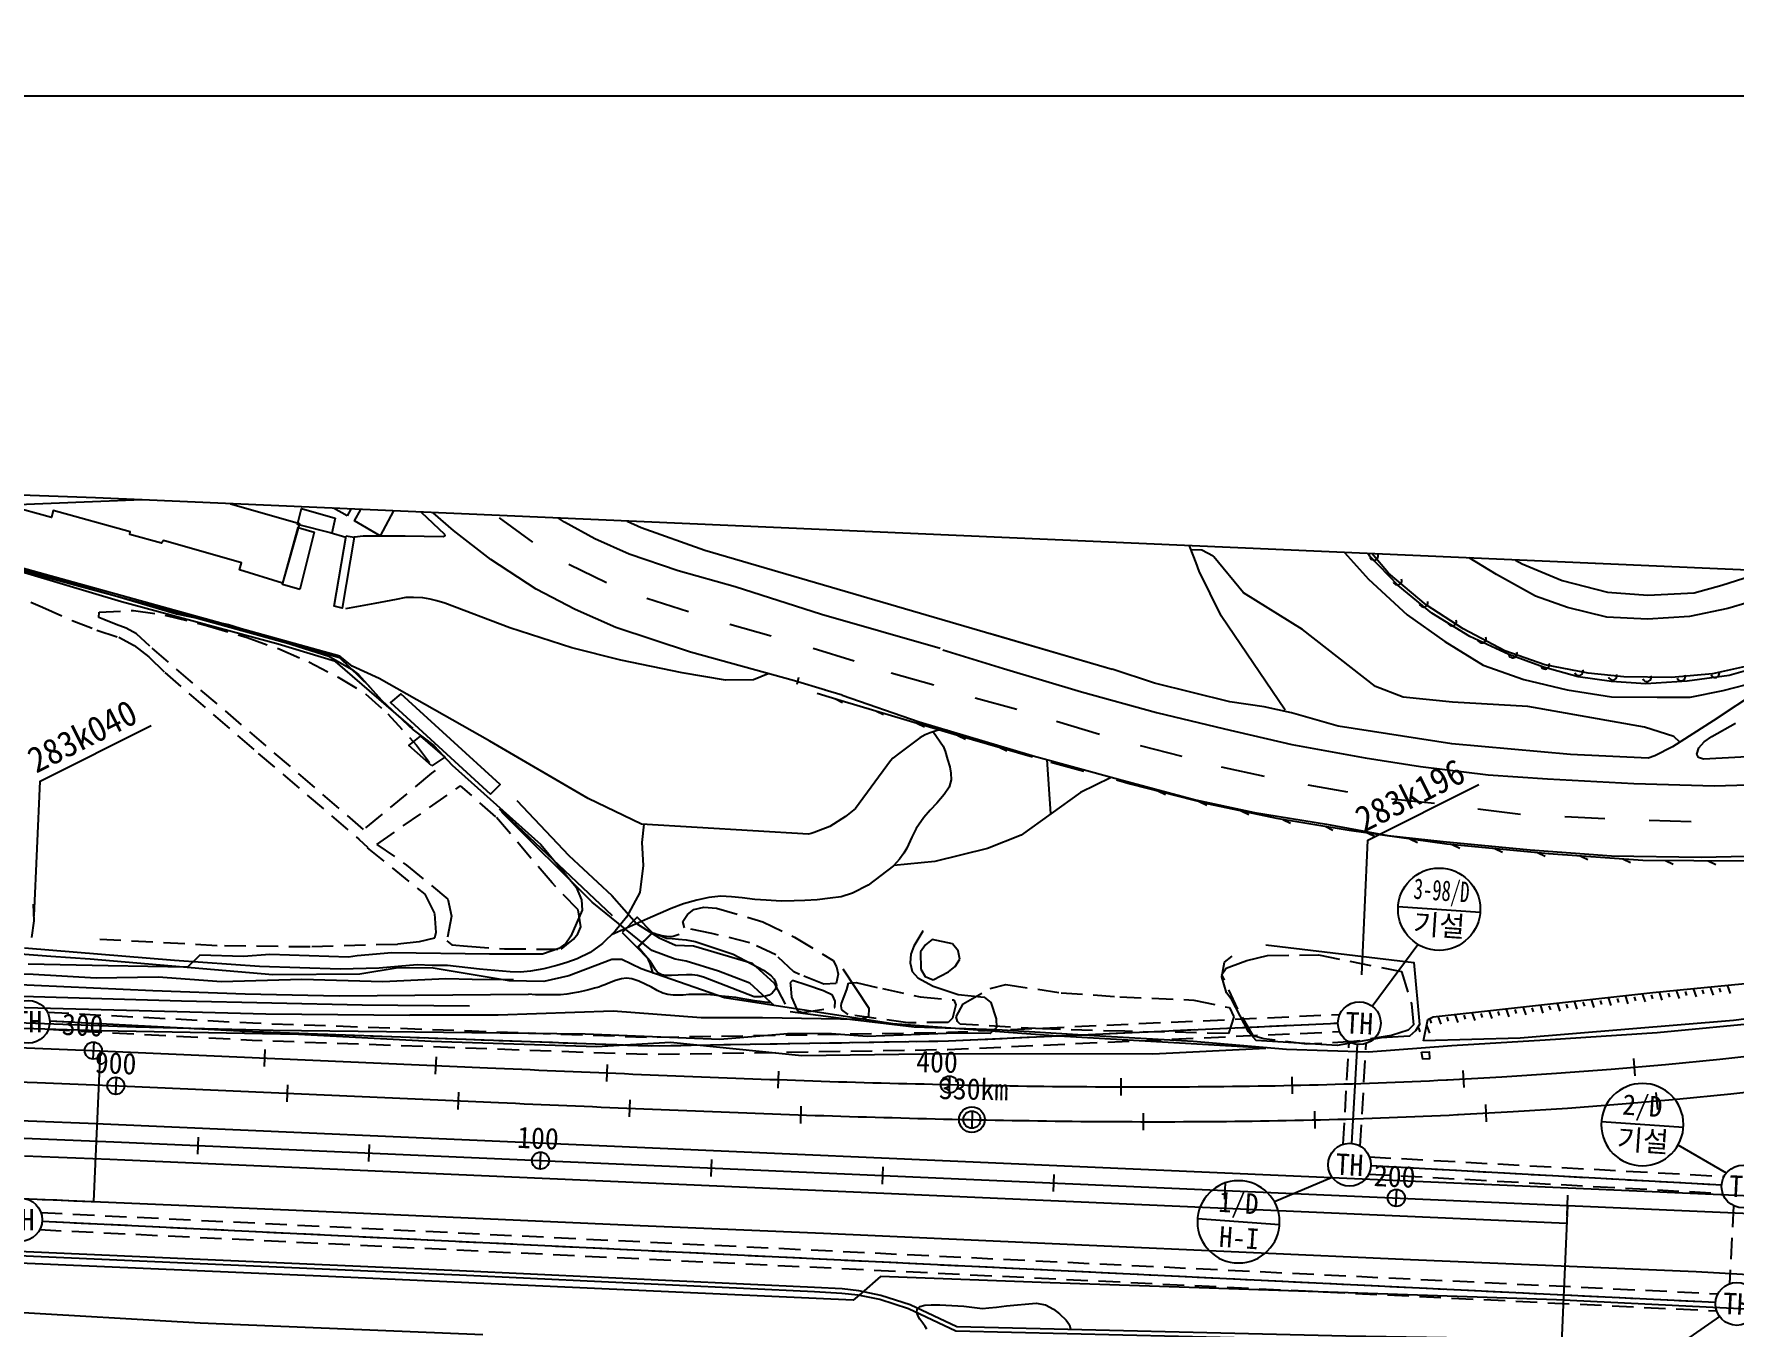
# Model space of a CAD drawing. Header units: millimetres. Extents: x 5094 to 5890, y 1103 to 1809.
# Drawn here: x 5518.1 to 5716.6, y 1475.3 to 1626.3 of the extents above; entities that cross this region are included whole.
import ezdxf
from ezdxf.enums import TextEntityAlignment as Align
from ezdxf.xclip import XClip

# ---------------------------------------------------------------- set-up
doc = ezdxf.new("R2010")
doc.units = ezdxf.units.MM
doc.header["$LTSCALE"] = 10
doc.header["$MEASUREMENT"] = 0
doc.header["$XCLIPFRAME"] = 2
doc.linetypes.add('HIDDEN', pattern=[0.375, 0.25, -0.125])
for name, color, linetype in [('TN-CABL', 4, 'Continuous'), ('TN-MANH', 4, 'Continuous'), ('TZ-BASE', 253, 'Continuous'), ('TZ-CABL', 4, 'Continuous')]:
    doc.layers.add(name, color=color, linetype=linetype)
doc.layers.add('TX-PAPR', color=2, linetype='Continuous', plot=False)
doc.styles.get("Standard").update_dxf_attribs({"font": 'GulimChe.ttf'})
doc.styles.add('SYMBTEXT', font='GulimChe.ttf')
doc.linetypes.add('ZIGZAG', pattern='A,0.0001,-0.2,[131,ltypeshp.shx,S=0.2,R=0,X=-0.2,Y=0],-0.4,[131,ltypeshp.shx,S=0.2,R=180,X=0.2,Y=0],-0.2', length=0.8001)

# ---------------------------------------------------------------- blocks, each defined once
blk = doc.blocks.new('AE221')
at = {"color": 0}
blk.add_lwpolyline([(0, 0), (0.71, -0.71)], dxfattribs=at)
blk = doc.blocks.new('AZ070')
at = {"color": 0}
for points in [[(-1, 0), (-1, -0.5)], [(0, 0), (0, -1)]]:
    blk.add_lwpolyline(points, dxfattribs=at)
blk = doc.blocks.new('AZ0801')
at = {"color": 0}
blk.add_arc((0, 0), 0.5, 180, 0, dxfattribs=at)
blk = doc.blocks.new('JD-FJFJFS')
at = {"layer": 'TZ-BASE'}
for p, q in [((347.04, 26.94), (346.95, 24.95)), ((347.04, 26.94), (346.95, 24.95)), ((367.02, 26.07), (366.93, 24.07)), ((367.02, 26.07), (366.93, 24.07)), ((387, 25.2), (386.91, 23.2)), ((387, 25.2), (386.91, 23.2)), ((406.98, 24.33), (406.9, 22.33)), ((406.98, 24.33), (406.9, 22.33)), ((526.76, 25), (526.93, 23)), ((526.76, 25), (526.93, 23)), ((349.67, 22.82), (349.58, 20.83)), ((369.65, 21.95), (369.56, 19.95)), ((426.96, 23.55), (426.89, 21.55)), ((426.96, 23.55), (426.89, 21.55)), ((446.94, 22.97), (446.89, 20.97)), ((446.94, 22.97), (446.89, 20.97)), ((466.91, 22.71), (466.91, 20.71)), ((466.91, 22.71), (466.91, 20.71)), ((486.89, 22.88), (486.93, 20.88)), ((486.89, 22.88), (486.93, 20.88)), ((506.84, 23.62), (506.95, 21.62)), ((506.84, 23.62), (506.95, 21.62)), ((389.63, 21.08), (389.54, 19.08)), ((409.61, 20.21), (409.52, 18.22)), ((529.38, 21.05), (529.56, 19.06)), ((429.58, 19.44), (429.52, 17.44)), ((449.56, 18.88), (449.52, 16.88)), ((469.54, 18.64), (469.54, 16.64)), ((489.52, 18.85), (489.56, 16.86)), ((509.47, 19.63), (509.58, 17.63)), ((359.17, 13.85), (359.26, 15.85)), ((379.15, 12.98), (379.24, 14.98)), ((399.13, 12.1), (399.22, 14.1)), ((419.11, 11.23), (419.2, 13.23)), ((439.09, 10.36), (439.18, 12.36)), ((459.07, 9.48), (459.16, 11.48)), ((479.06, 8.61), (479.14, 10.61)), ((499.04, 7.74), (499.12, 9.73)), ((519.01, 6.66), (519.11, 9.06))]:
    blk.add_line(p, q, dxfattribs=at)
at = {"layer": 'TZ-BASE', "ltscale": 20}
blk.add_line((347.78, 25.91), (347.01, 8.32), dxfattribs=at)
at = {"layer": 'TZ-BASE', "linetype": 'HIDDEN', "ltscale": 20}
blk.add_line((519.06, 7.86), (516.3, -55.27), dxfattribs=at)
at = {"layer": 'TZ-BASE'}
for points, elevation in [([(334.05, 83.33), (342.91, 80.91), (349.85, 78.94), (356.69, 76.92), (362.75, 75.68), (374.47, 71.97), (377.13, 70.46), (377.93, 69.84), (380.64, 66.84), (384.31, 63.36), (386.75, 61.54), (388.88, 59.26), (399.24, 50.01), (403.34, 45.01), (403.99, 43.53), (404.03, 42.32), (402.73, 39.28), (402.15, 38.43), (401.33, 37.84), (399.41, 37.2), (393.22, 37.2), (381.85, 37.34), (377.78, 36.99), (376.78, 36.86), (367.61, 37.17), (364.5, 36.92), (359.41, 37.07), (357.97, 35.66), (348.72, 35.82), (339.39, 36.03)], 41), ([(429.29, 69.5), (429.09, 68.65)], 48), ([(443.84, 39.86), (443.83, 39.86), (442.76, 38.14), (442.4, 37.18), (442.32, 36.17), (442.56, 35.18), (443.24, 34.42), (445.03, 33.45), (447.93, 32.47), (450.96, 32.18), (451.74, 31.54), (452.37, 29.63), (452.42, 28.62), (451.68, 27.93), (447.62, 27.99), (437.31, 27.58), (433.16, 27.88), (428.07, 27.92)], 46), ([(333.14, 33.89), (353.93, 32.96), (364.7, 32.57), (375.68, 32.33), (397.78, 32.52)], 43), ([(396.02, 34.18), (391.22, 34.24), (388.12, 34.33), (380.77, 33.95), (371.32, 34.24), (361.95, 33.98), (354.57, 34.51), (347.33, 34.41), (339.98, 34.82), (336.24, 34.95)], 42), ([(434.46, 35.49), (437.5, 30.9), (437.46, 29.89), (436.5, 29.55), (425.08, 29.75), (417.92, 29.78), (407.68, 30.53), (394.25, 30.09), (383.93, 30.06)], 45), ([(329.36, 32.58), (357.3, 31.75), (378.36, 31.27), (390.88, 31.18)], 44), ([(322.82, 30.24), (338.12, 29.23), (351.96, 28.71), (367.97, 28.31), (404.39, 27.91), (420.12, 27.29), (428.07, 27.92)], 46), ([(325.7, 31.33), (367.12, 30.22), (383.93, 30.06)], 45)]:
    blk.add_lwpolyline(points, dxfattribs=dict(at, elevation=elevation))
at = {"layer": 'TZ-BASE', "linetype": 'Continuous', "flags": 128}
for points, elevation in [([(376.6, 88.35), (373.51, 90.07), (376.97, 96), (379.93, 94.27), (376.6, 88.35)], 51.05), ([(379.98, 92.3), (382.9, 90.52), (380.46, 86.02), (377.47, 87.76), (379.98, 92.3)], 50.71), ([(375.23, 88.09), (374.84, 86.33), (370.83, 87.36), (371.28, 89.23), (375.23, 88.09)], 50.82), ([(371.1, 79.75), (369.06, 80.35), (370.91, 87), (372.77, 86.46), (371.1, 79.75)], 51.32)]:
    blk.add_lwpolyline(points, dxfattribs=dict(at, elevation=elevation))
at = {"layer": 'TZ-BASE', "extrusion": (0.015524, -0.004532, 0.999869), "elevation": 54.39, "flags": 128}
blk.add_lwpolyline([(375.67, 86.09), (373.82, 86.63)], dxfattribs=at)
at = {"layer": 'TZ-BASE', "flags": 128}
for points, elevation in [([(376.51, 86.04), (377.45, 85.88), (376.03, 77.59), (375.11, 77.81), (376.51, 86.04)], 48.09), ([(412.36, 39.67), (413.29, 39.3), (413.88, 39.07), (414.57, 39.04), (415.3, 38.96), (416.18, 38.86), (417.24, 38.67), (421.68, 37.21), (425.22, 35.32), (426.1, 34.68), (426.42, 34.32), (426.67, 33.89), (426.73, 33.52), (426.57, 33.06), (426.23, 32.65), (425.87, 32.41), (425.45, 32.28), (424.94, 32.21), (424.13, 32.22), (418.22, 34.51), (417.51, 34.69), (416.88, 34.79), (416.23, 34.8), (415.26, 34.75), (414.46, 34.7), (413.81, 34.69), (413.35, 34.77), (412.9, 35.02), (412.6, 35.38), (411.98, 36.36), (411.44, 37), (410.56, 38.03)], 42), ([(425.99, 31.55), (425.7, 31.56), (425.35, 31.6), (424.81, 31.66), (424.18, 31.73), (423.49, 31.85), (422.79, 31.99), (421.98, 32.13), (421.15, 32.22), (420.31, 32.3), (419.44, 32.39), (418.59, 32.47), (417.83, 32.49), (417.14, 32.49), (416.48, 32.47), (415.83, 32.42), (415.23, 32.39), (414.66, 32.4), (414.06, 32.47), (413.46, 32.64), (412.82, 32.97), (412.14, 33.34), (411.42, 33.71), (410.65, 34.04), (409.84, 34.31), (409.23, 34.38), (408.65, 34.3), (407.95, 34.13), (407.23, 33.85), (406.68, 33.6), (406.36, 33.48), (406, 33.36), (405.49, 33.21), (404.94, 33.06), (404.31, 32.92), (403.61, 32.76), (402.93, 32.64), (402.25, 32.53), (401.53, 32.45), (398.61, 32.46), (397.78, 32.52)], 43), ([(444.26, -6.58), (444.09, -6.25), (443.8, -5.86), (443.48, -5.4), (443.25, -5.05), (443.1, -4.64), (443.17, -4.26), (443.45, -3.95), (444.03, -3.79), (444.8, -3.73), (445.8, -3.72), (448.6, -3.89), (450.76, -4.16), (451.53, -4.1), (452.43, -4), (453.57, -3.86), (457.06, -3.56), (458.14, -3.73), (459.05, -4.24), (459.76, -4.8), (460.53, -5.53), (460.95, -6.06), (461.04, -6.57)], 47)]:
    blk.add_lwpolyline(points, dxfattribs=dict(at, elevation=elevation))
at = {"layer": 'TZ-BASE', "linetype": 'HIDDEN', "elevation": 40.8}
blk.add_lwpolyline([(380.08, 50.01), (389.86, 56.85)], dxfattribs=at)
at = {"layer": 'TZ-BASE', "extrusion": (-0.033709, 0.031823, 0.998925), "elevation": 30, "flags": 128}
blk.add_lwpolyline([(-310.1, 251.24), (-310.1, 269.42)], dxfattribs=at)
at = {"layer": 'TZ-BASE', "ltscale": 20, "flags": 128}
blk.add_lwpolyline([(12.69, 12.42, -0.041993), (347.78, 25.91), (392.99, 23.93), (393.99, 23.89), (394.99, 23.85), (395.99, 23.8), (396.99, 23.76), (397.99, 23.72), (398.98, 23.67), (399.98, 23.63), (400.98, 23.59), (401.98, 23.54), (402.98, 23.5), (403.98, 23.46), (404.98, 23.41), (405.98, 23.37), (406.98, 23.33), (407.98, 23.29), (408.98, 23.25), (409.97, 23.2), (410.97, 23.16), (411.97, 23.12), (412.97, 23.08), (413.97, 23.04), (414.97, 23), (415.97, 22.96), (416.97, 22.92), (417.97, 22.88), (418.97, 22.84), (419.97, 22.8), (420.97, 22.77), (421.97, 22.73), (422.96, 22.69), (423.96, 22.65), (424.96, 22.62), (425.96, 22.58), (426.96, 22.55), (427.96, 22.51), (428.96, 22.48), (429.96, 22.44), (430.96, 22.41), (431.96, 22.38), (432.96, 22.35), (433.96, 22.31), (434.96, 22.28), (435.96, 22.25), (436.96, 22.22), (437.96, 22.19), (438.96, 22.17), (439.96, 22.14), (440.96, 22.11), (441.95, 22.09), (442.95, 22.06), (443.95, 22.04), (444.95, 22.01), (445.95, 21.99), (446.95, 21.97), (447.95, 21.94), (448.95, 21.92), (449.95, 21.9), (450.95, 21.88), (451.95, 21.87), (452.95, 21.85), (453.95, 21.83), (454.95, 21.82), (455.95, 21.8), (456.95, 21.79), (457.95, 21.78), (458.95, 21.76), (459.95, 21.75), (460.95, 21.74), (461.95, 21.73), (462.95, 21.73), (463.95, 21.72), (464.95, 21.71), (465.95, 21.71), (466.95, 21.71), (467.95, 21.7), (468.95, 21.7), (469.95, 21.7), (470.95, 21.7), (471.95, 21.71), (472.95, 21.71), (473.95, 21.71), (474.95, 21.72), (475.95, 21.73), (476.95, 21.73), (477.95, 21.74), (478.95, 21.75), (479.95, 21.77), (480.95, 21.78), (481.95, 21.79), (482.95, 21.81), (483.95, 21.83), (484.95, 21.84), (485.95, 21.86), (486.95, 21.89), (487.95, 21.91), (488.95, 21.93), (489.95, 21.96), (490.95, 21.98), (491.95, 22.01), (492.95, 22.04), (493.95, 22.07), (494.95, 22.11), (495.95, 22.14), (496.95, 22.18), (497.94, 22.21), (498.94, 22.25), (499.94, 22.29), (500.94, 22.33), (501.94, 22.38), (502.94, 22.42), (503.94, 22.47), (504.94, 22.52), (505.04, 22.52, 0.021273), (555.85, 27.21)], format="xyb", dxfattribs=at)
at = {"layer": 'TZ-BASE', "flags": 128}
for points in [[(12.69, 12.42, -0.041993), (347.78, 25.91), (392.99, 23.93), (393.99, 23.89), (394.99, 23.85), (395.99, 23.8), (396.99, 23.76), (397.99, 23.72), (398.98, 23.67), (399.98, 23.63), (400.98, 23.59), (401.98, 23.54), (402.98, 23.5), (403.98, 23.46), (404.98, 23.41), (405.98, 23.37), (406.98, 23.33), (407.98, 23.29), (408.98, 23.25), (409.97, 23.2), (410.97, 23.16), (411.97, 23.12), (412.97, 23.08), (413.97, 23.04), (414.97, 23), (415.97, 22.96), (416.97, 22.92), (417.97, 22.88), (418.97, 22.84), (419.97, 22.8), (420.97, 22.77), (421.97, 22.73), (422.96, 22.69), (423.96, 22.65), (424.96, 22.62), (425.96, 22.58), (426.96, 22.55), (427.96, 22.51), (428.96, 22.48), (429.96, 22.44), (430.96, 22.41), (431.96, 22.38), (432.96, 22.35), (433.96, 22.31), (434.96, 22.28), (435.96, 22.25), (436.96, 22.22), (437.96, 22.19), (438.96, 22.17), (439.96, 22.14), (440.96, 22.11), (441.95, 22.09), (442.95, 22.06), (443.95, 22.04), (444.95, 22.01), (445.95, 21.99), (446.95, 21.97), (447.95, 21.94), (448.95, 21.92), (449.95, 21.9), (450.95, 21.88), (451.95, 21.87), (452.95, 21.85), (453.95, 21.83), (454.95, 21.82), (455.95, 21.8), (456.95, 21.79), (457.95, 21.78), (458.95, 21.76), (459.95, 21.75), (460.95, 21.74), (461.95, 21.73), (462.95, 21.73), (463.95, 21.72), (464.95, 21.71), (465.95, 21.71), (466.95, 21.71), (467.95, 21.7), (468.95, 21.7), (469.95, 21.7), (470.95, 21.7), (471.95, 21.71), (472.95, 21.71), (473.95, 21.71), (474.95, 21.72), (475.95, 21.73), (476.95, 21.73), (477.95, 21.74), (478.95, 21.75), (479.95, 21.77), (480.95, 21.78), (481.95, 21.79), (482.95, 21.81), (483.95, 21.83), (484.95, 21.84), (485.95, 21.86), (486.95, 21.89), (487.95, 21.91), (488.95, 21.93), (489.95, 21.96), (490.95, 21.98), (491.95, 22.01), (492.95, 22.04), (493.95, 22.07), (494.95, 22.11), (495.95, 22.14), (496.95, 22.18), (497.94, 22.21), (498.94, 22.25), (499.94, 22.29), (500.94, 22.33), (501.94, 22.38), (502.94, 22.42), (503.94, 22.47), (504.94, 22.52), (505.04, 22.52, 0.021273), (555.85, 27.21)], [(0, 0), (14.32, 1.79, -0.041993), (349.4, 15.28), (349.4, 15.28), (519.06, 7.86), (519.06, 7.86), (698.89, 0)]]:
    blk.add_lwpolyline(points, format="xyb", dxfattribs=at)
at = {"layer": 'TZ-BASE'}
blk.add_lwpolyline([(15.85, 8.28, -0.041993), (350.93, 21.77), (350.93, 21.77), (394.28, 19.87), (395.28, 19.83), (396.28, 19.79), (397.28, 19.74), (398.28, 19.7), (399.28, 19.66), (400.27, 19.61), (401.27, 19.57), (402.27, 19.53), (403.27, 19.48), (404.27, 19.44), (405.27, 19.4), (406.27, 19.35), (407.27, 19.31), (408.27, 19.27), (409.27, 19.23), (410.27, 19.19), (411.26, 19.14), (412.26, 19.1), (413.26, 19.06), (414.26, 19.02), (415.26, 18.98), (416.26, 18.94), (417.26, 18.9), (418.26, 18.86), (419.26, 18.82), (420.26, 18.78), (421.26, 18.74), (422.26, 18.71), (423.26, 18.67), (424.25, 18.63), (425.25, 18.59), (426.25, 18.56), (427.25, 18.52), (428.25, 18.49), (429.25, 18.45), (430.25, 18.42), (431.25, 18.38), (432.25, 18.35), (433.25, 18.32), (434.25, 18.29), (435.25, 18.25), (436.25, 18.22), (437.25, 18.19), (438.25, 18.16), (439.25, 18.13), (440.25, 18.11), (441.25, 18.08), (442.25, 18.05), (443.24, 18.03), (444.24, 18), (445.24, 17.97), (446.24, 17.95), (447.24, 17.93), (448.24, 17.91), (449.24, 17.88), (450.24, 17.86), (451.24, 17.84), (452.24, 17.82), (453.24, 17.81), (454.24, 17.79), (455.24, 17.77), (456.24, 17.76), (457.24, 17.74), (458.24, 17.73), (459.24, 17.72), (460.24, 17.7), (461.24, 17.69), (462.24, 17.68), (463.24, 17.67), (464.24, 17.67), (465.24, 17.66), (466.24, 17.65), (467.24, 17.65), (468.24, 17.65), (469.24, 17.64), (470.24, 17.64), (471.24, 17.64), (472.24, 17.64), (473.24, 17.64), (474.24, 17.65), (475.24, 17.65), (476.24, 17.66), (477.24, 17.67), (478.24, 17.67), (479.24, 17.68), (480.24, 17.69), (481.24, 17.71), (482.24, 17.72), (483.24, 17.73), (484.24, 17.75), (485.24, 17.77), (486.24, 17.78), (487.24, 17.8), (488.24, 17.83), (489.24, 17.85), (490.24, 17.87), (491.24, 17.9), (492.24, 17.92), (493.24, 17.95), (494.24, 17.98), (495.24, 18.01), (496.24, 18.05), (497.24, 18.08), (498.24, 18.12), (499.23, 18.15), (500.23, 18.19), (501.23, 18.23), (502.23, 18.27), (503.23, 18.32), (504.23, 18.36), (505.23, 18.41), (506.23, 18.46), (506.33, 18.46, 0.021273), (557.14, 23.15)], format="xyb", dxfattribs=at)
at = {"layer": 'TZ-BASE', "flags": 128}
for points in [[(338.38, 17.79), (340.38, 17.71), (342.38, 17.63), (344.38, 17.55), (346.37, 17.46), (348.12, 17.39), (519.15, 9.91)], [(338.94, 13.65), (340.94, 13.57), (342.94, 13.5), (344.93, 13.41), (346.93, 13.33), (348.93, 13.25), (350.68, 13.17), (518.97, 5.81)], [(519.15, 9.91), (698.98, 2.05)]]:
    blk.add_lwpolyline(points, dxfattribs=at)
at = {"layer": 'TZ-BASE', "ltscale": 20, "flags": 128}
blk.add_lwpolyline([(341.01, 8.57), (342.74, 8.5), (344.73, 8.42), (346.72, 8.34), (347.01, 8.32)], dxfattribs=at)
at = {"layer": 'TZ-BASE'}
for points in [[(432.44, 67.99, 48.07), (428.82, 69.09, 48.04), (416.7, 72.43, 47.89), (407.99, 75.33, 48.02), (403.24, 77.42, 48), (398.69, 79.8, 47.98), (393.39, 83.27, 47.99), (389.03, 86.63, 48.04), (385.07, 90.13, 48.1), (380.82, 94.68, 48.17), (376.57, 100.32, 48.23), (373.48, 105.5, 48.39), (370.59, 111.8, 48.48), (367.87, 119.28, 48.69), (366.87, 123.54, 48.86), (366.2, 127.29, 49), (362.67, 128.79, 49.11), (361.93, 139.45, 49.28), (361.86, 144.59, 49.33)], [(445.83, 72.86, 48.48), (431.99, 76.82, 48.16), (421.91, 80.05, 47.88), (415.27, 81.92, 47.77), (409.52, 83.89, 47.75), (405.52, 85.69, 47.81), (401.97, 87.61, 47.8), (397.79, 90.54, 47.83), (393.49, 94.05, 47.89), (389.62, 97.75, 47.92), (386.75, 100.98, 47.97), (383.73, 105.11, 48.06), (381.53, 108.57, 48.12), (379.64, 111.96, 48.2), (378.19, 115.27, 48.36), (376.14, 121.14, 48.52), (374.87, 125.85, 48.75), (374.38, 128.34, 48.78), (373.67, 135.73, 48.95), (373.41, 144.16, 49.12)], [(376.8, 144.03, 49.25), (376.87, 141.37, 49.21), (377.58, 130.47, 48.98), (377.94, 127.7, 48.86), (378.97, 123.73, 48.65), (381.24, 116.96, 48.37), (383.17, 112.89, 48.24), (385.85, 108, 48.17), (388.28, 104.66, 48.09), (391.9, 100.61, 47.96), (395.55, 96.9, 47.91), (399.35, 93.64, 47.83), (402.85, 91.25, 47.83), (406.72, 88.92, 47.82), (410.94, 86.98, 47.76), (418.38, 84.36, 47.83), (465.91, 70.46, 49.33)], [(399.27, 143.19, 49.5), (401.39, 127.04, 49.52), (427.83, 128.87, 49.67), (429.31, 112.96, 49.46), (429.91, 112.01, 49.46), (431.4, 110.87, 49.42), (435.31, 107.07, 49.41), (445.25, 99.09, 49.31), (445.4, 99.13, 49.31), (450.53, 102.22, 49.28), (450.79, 102.3, 49.29), (450.97, 102.29, 49.29), (468.95, 87.12, 49.59), (471.3, 88.9, 49.52), (474.66, 89.47, 49.69), (477.29, 89.38, 49.89), (479.94, 89.14, 50.27), (482.66, 88.73, 50.76), (482.98, 88.82, 51.08), (486.49, 88.26, 51.76), (488.27, 87.82, 52.23), (489.21, 87.49, 52.46)], [(547.29, 60.61, 53.58), (534.95, 59.96, 53.19), (534.34, 60.16, 53.12), (534.16, 60.55, 53.12), (534.39, 61.28, 53.12), (535, 61.98, 53.12), (535.91, 62.6, 53.12), (538.65, 64.16, 53.12)], [(542.82, 71.12, 52.9), (537.92, 69.72, 52.9), (533.03, 69.05, 52.9), (528.22, 68.76, 52.9), (524.19, 69.03, 52.9), (520.31, 69.55, 52.9), (516.27, 70.71, 52.9), (512.23, 72.18, 52.9), (507.64, 74.27, 52.9), (503.22, 77.01, 52.88), (499.28, 80.24, 52.88), (495.98, 83.64, 52.85), (494.17, 86.37, 52.71), (492.77, 88.72, 52.71)], [(572.54, 116.12, 51.45), (572.11, 110.82, 51.97), (571.25, 105.4, 52.19), (570, 100.99, 52.94), (568.29, 95.73, 53.55), (566.1, 90.92, 53.58), (562.84, 86.04, 53.58), (559.13, 81.73, 53.58), (554.53, 77.67, 53.58), (549.73, 74.74, 53.58), (545.24, 72.52, 53.58), (540.17, 70.85, 53.58), (536, 69.9, 53.58), (531.19, 69.48, 53.58), (525.65, 69.55, 53.58), (521.47, 69.99, 53.58), (516.41, 70.98, 53.43), (511.74, 72.61, 53.29), (506.87, 75.18, 53.29), (502.57, 77.95, 53.32), (498.18, 81.67, 53.32), (494.64, 85.85, 53.3), (492.88, 88.76, 52.75)], [(563.99, 113.19, 47.64), (563.63, 106.85, 47.64), (562.44, 100.94, 47.7), (560.52, 96.06, 47.74), (557.61, 91.24, 47.75), (554.54, 87.45, 47.75), (550.74, 83.99, 47.75), (546.58, 81.06, 47.75), (542.51, 78.95, 47.75), (537.77, 77.52, 47.75), (533.28, 76.61, 47.75), (528.41, 76.31, 47.75), (523.65, 76.53, 47.75), (519.07, 77.67, 47.75), (515.32, 78.99, 47.75), (510.76, 81.49, 47.75), (506.6, 84.03, 47.71), (503.35, 86.81, 47.58), (500.11, 91.08, 47.6)], [(502.72, 92.14, 47.57), (506.43, 87.91, 47.57), (509.96, 84.97, 47.57), (513.77, 82.74, 47.57), (518.43, 80.82, 47.57), (523.73, 79.44, 47.57), (528.45, 79.11, 47.57), (533.86, 79.37, 47.57), (537.07, 80.26, 47.57), (541.34, 81.63, 47.57), (545.66, 83.78, 47.57), (550.28, 87.16, 47.57), (553.96, 91.18, 47.51), (557.13, 95.25, 47.51), (559.35, 100.22, 47.64), (560.46, 105.12, 47.64), (561.48, 112.32, 47.64)], [(446.65, 63.35, 48.5), (445.47, 63.29, 48.52), (444.68, 63.04, 48.5), (444.08, 62.78, 48.5), (443.46, 62.46, 48.52), (441.13, 60.7, 48.52), (440.33, 60.07, 48.52), (440.02, 59.75, 48.52), (435.97, 54.21, 48.27), (434.78, 53.28, 48.14), (432.94, 52.11, 48.13), (431.65, 51.57, 48.11), (431.11, 51.39, 48.11), (430.79, 51.28, 48.11), (430.45, 51.21, 48.05), (410.99, 52.37, 47.14), (404.75, 55.36, 46.58), (393.29, 62.06, 44.57), (380.35, 69.36, 42.12), (377.19, 70.79, 42.15), (375.75, 71.96, 42.06), (336.72, 82.78, 41.45)], [(377.37, 97.44, 49.39), (380.28, 93.85, 49.4), (383.73, 90.21, 49.39), (387.98, 86.2, 49.26), (388, 86.07, 49.26), (387.98, 85.99, 49.24), (387.83, 85.89, 49.22), (383.37, 85.98, 49.19), (378.49, 86, 49.03), (377.49, 85.87, 48.96), (377.45, 85.86, 48.95)], [(336.95, 89.6, 59.57), (339.07, 96.54, 59.77), (371.07, 87.47, 59.74), (369.09, 80.51, 59.62), (364.07, 82.05, 59.57), (364.28, 82.86, 59.64), (355.17, 85.48, 61.23), (354.94, 85.17, 61.24), (351.25, 86.19, 61.2), (351.28, 86.48, 61.16), (342.32, 88.99, 59.52), (342.09, 88.18, 59.54), (336.95, 89.6, 59.57)], [(394.37, 88.11, 47.83), (398.25, 85.28, 47.83)], [(475.7, 82.86, 49.49), (475.03, 84.64, 49.25), (471.74, 88.98, 49.09)], [(489.3, 87.46, 52.48), (490.29, 86.85, 52.61), (491.83, 85.39, 52.69), (495.82, 80.96, 52.73), (500.33, 76.8, 52.73), (504.73, 73.68, 52.73), (509.2, 70.91, 52.73), (513.96, 69.26, 52.73), (519.03, 68.06, 52.73), (524.21, 67.24, 52.73), (529.51, 67.2, 52.74), (533.36, 67.2, 52.87), (537.24, 67.98, 52.87), (541.17, 68.97, 52.81), (541.46, 68.02, 52.81), (536.06, 64.43, 53.01), (531.33, 61.4, 53.13), (529.25, 60.35, 53.04), (528.48, 60.08, 52.9), (519.41, 60.5, 52.47), (505.57, 61.74, 51.58), (492.3, 63.82, 50.87), (486.83, 65.37, 50.63), (483.64, 66.08, 50.42)], [(384.34, 63.55, 40.62), (375.26, 71.35, 40.62), (368.55, 73.37, 40.62), (350.28, 78.3, 40.62), (332.15, 83.71, 40.62)], [(477.77, 83.57, 49.65), (477.71, 83.64, 49.64), (476.36, 84.36, 49.4), (475.13, 84.39, 49.14)], [(532.16, 61.93, 53.1), (531.46, 62.59, 53.13), (528.03, 63.67, 53.04), (514.44, 66.1, 52.36), (505.64, 66.59, 51.83), (499.87, 67.18, 51.39), (496.65, 68.43, 51.43), (488.13, 75.08, 50.9), (481.24, 79.35, 50.25), (477.77, 83.57, 49.65)], [(402.51, 82.71, 47.83), (406.9, 80.59, 47.83)], [(486.09, 65.67, 50.4), (478.62, 76.69, 50.14), (476.06, 81.91, 49.62), (475.7, 82.86, 49.49)], [(425.75, 69.93, 47.99), (424.04, 69.22, 47.96), (420.76, 69.17, 47.61), (415.73, 70.03, 47.34), (408.56, 71.51, 46.71), (402.85, 72.93, 45.9), (395.61, 75.27, 44.84), (388, 78.16, 43.75), (387.07, 78.43, 43.28), (386.29, 78.64, 43.17), (385.44, 78.79, 43.16), (384.36, 78.84, 43.16), (383.47, 78.82, 43.1), (382.32, 78.59, 42.83), (379.85, 78.14, 42.37), (376.44, 77.49, 42.15)], [(411.61, 78.73, 47.8), (416.47, 77.17, 47.8)], [(421.28, 75.73, 47.83), (426.12, 74.36, 47.83)], [(451.7, 74.61, 48.88), (465.91, 70.46, 49.33)], [(431.02, 72.91, 48), (435.81, 71.45, 48)], [(446.15, 72.71, 48.33), (453.24, 70.52, 48.7), (462.34, 67.8, 49.21), (471.08, 65.41, 49.63), (479.03, 63.49, 50.12), (486.9, 61.66, 50.55), (495.45, 60.11, 50.97), (501.91, 59.1, 51.38), (509.81, 58.14, 51.71), (516.71, 57.64, 51.98), (526.82, 57.11, 52.69), (536.2, 56.86, 52.99), (545.33, 57.11, 53.43), (552.75, 57.5, 53.76), (566.97, 58.83, 54.13), (574.9, 59.99, 54.13), (588.28, 61.83, 54.45), (595.62, 62.96, 54.5)], [(445.08, 68.61, 48.41), (440.12, 69.98, 48.32)], [(483.64, 66.08, 50.42), (479.66, 66.63, 50.1), (470.86, 68.84, 49.78), (465.91, 70.46, 49.33)], [(393.35, 55.87, 40.44), (394.48, 57.01, 40.44), (382.89, 67.58, 40.44), (381.66, 66.57, 40.44), (393.35, 55.87, 40.44)], [(431.47, 67.67, 48.57), (434.29, 66.79, 48.56), (447.84, 62.75, 49.28), (456.63, 60.22, 49.58)], [(434.38, 67.41, 48.08), (432.43, 68, 48.07)], [(434.38, 67.41, 48.08), (443.38, 64.32, 48.3), (456.58, 60.38, 49.12), (456.69, 60.34, 49.1)], [(454.78, 65.74, 48.85), (449.91, 67.09, 48.64)], [(464.45, 62.83, 49.23), (459.4, 64.35, 49.07)], [(386.5, 59.16, 41.67), (383.81, 61.55, 41.67), (385.19, 62.65, 41.67), (388, 60.2, 41.67), (386.5, 59.16, 41.67)], [(445.04, 63.11, 48.17), (446.19, 61.46, 48.15), (446.42, 60.88, 47.99), (446.7, 59.92, 47.74), (446.96, 59.04, 47.61), (447.09, 58.31, 47.61), (447.13, 57.53, 47.54), (446.9, 56.68, 47.23), (446.31, 55.83, 47.02), (445.46, 54.83, 46.8), (444.65, 54.01, 46.66), (443.94, 53.15, 46.46), (443.05, 51.88, 46.3), (442.54, 50.83, 46.25), (441.94, 49.58, 46.25), (441.58, 48.97, 46.21), (441.08, 48.29, 46.07), (440.39, 47.52, 45.91), (437.44, 45.24, 45.64), (435.61, 44.3, 45.48), (434.27, 43.89, 45.12), (432.99, 43.71, 44.81), (431.47, 43.54, 44.45), (430.04, 43.46, 44.13), (428.81, 43.4, 43.95), (427.27, 43.39, 43.79), (425.51, 43.49, 43.74), (424.19, 43.57, 43.74), (422.74, 43.75, 43.7), (421.49, 43.89, 43.68), (420.22, 43.97, 43.65), (418.82, 43.82, 43.57), (417.43, 43.51, 43.43), (415.87, 43.05, 43.2), (414.43, 42.53, 42.93), (411.67, 41.3, 42.43), (407.47, 39.45, 42.19)], [(474.07, 60.25, 49.8), (469.2, 61.51, 49.61)], [(456.69, 60.34, 49.1), (466.64, 57.63, 49.23), (475.65, 55.2, 49.85), (482.52, 53.72, 50.32), (490.94, 52.36, 50.61), (498.1, 51.04, 50.94), (504.56, 50.35, 51.42), (514.7, 49.36, 51.84), (524.19, 48.68, 52.21), (534.67, 48.5, 52.85), (545.16, 48.73, 53.32), (551.08, 48.8, 53.56), (558.24, 40.31, 53.81), (567.59, 41.96, 53.81)], [(458.28, 59.91, 48.89), (458.73, 53.57, 47.71)], [(458.77, 59.61, 49.66), (462.59, 58.57, 49.89)], [(465.7, 57.78, 49.16), (462.2, 56.08, 48.52), (455.29, 51.08, 47.29), (451.37, 49.52, 46.96), (445.23, 48, 46.02), (440.41, 47.55, 45.66)], [(483.68, 57.94, 50.32), (478.68, 59.03, 50.14)], [(466.4, 57.53, 50.11), (468.02, 57.09, 50.21), (477.17, 54.73, 50.45), (485.08, 53.05, 50.89), (493.56, 51.66, 51.43), (504.97, 50.06, 51.76), (516.83, 48.94, 52.14), (527.87, 48.15, 52.97), (539.77, 48.07, 53.52), (551.14, 48.43, 54.43), (558.19, 40.13, 55), (567.62, 41.82, 55)], [(493.41, 56.09, 50.74), (488.79, 56.93, 50.55)], [(426.49, 31.18, 41.57), (423.61, 33.81, 41.57), (419.96, 35.21, 41.57), (416.17, 36.39, 41.57), (414.92, 36.61, 41.57), (412.18, 37.64, 41.57), (405.23, 43.28, 41.57), (394.67, 53.75, 41.57)], [(396.41, 55.13, 40.7), (402.5, 48.69, 40.7), (407.51, 44.04, 40.7), (410.4, 40.78, 40.7), (413.02, 39.1, 40.7), (414.94, 38.26, 40.7), (417.06, 38.16, 40.7), (423.88, 36.15, 40.7), (426.46, 33.79, 40.7), (427.74, 31.36, 40.7)], [(503.55, 54.78, 51.32), (498.5, 55.27, 51.06)], [(513.58, 53.49, 51.84), (508.59, 54.12, 51.66)], [(411.25, 52.35, 47.15), (411, 50.22, 46.54), (411.17, 47.55, 45.39), (410.79, 44.41, 43.56), (409.23, 41.51, 42.49), (407.9, 39.86, 42.25), (406.41, 38.43, 42.02), (404.97, 37.39, 41.95), (403.48, 36.64, 41.91), (402.27, 36.21, 41.84), (401.1, 35.88, 41.81), (399.58, 35.5, 41.81), (398.01, 35.21, 41.79), (396.84, 35.11, 41.79), (395.64, 35.13, 41.77), (392.05, 35.43, 41.65), (388.34, 35.86, 41.3), (386.54, 35.86, 41.18), (384.78, 35.95, 41.18), (380.36, 35.55, 41.27), (375.82, 35.45, 41.27), (366.37, 35.76, 41.27), (356.48, 36.47, 41.11), (338.96, 37.88, 40.34)], [(523.4, 52.98, 52.39), (518.75, 53.24, 52.16)], [(533.5, 52.62, 52.9), (528.61, 52.8, 52.73)], [(342.05, 36.94, 40.61), (329.83, 37.85, 40.19)], [(408.73, 39.72, 42.41), (410.5, 37.92, 42.41), (412.26, 39.68, 42.41), (410.45, 41.53, 42.41), (408.73, 39.72, 42.41)], [(412.33, 34.93, 42.43), (411.98, 36.1, 42.49), (411.79, 36.52, 42.47), (411.7, 36.69, 42.47), (410.47, 37.97, 42.49), (412.22, 39.7, 42.43), (413.33, 39.39, 42.34), (413.88, 39.28, 42.31), (414.31, 39.26, 42.29), (414.67, 39.29, 42.29), (415.39, 39.53, 42.25)], [(483.84, 38.28, 49.34), (501.14, 36.22, 50.44), (501.79, 28.97, 50.14), (501.31, 28.23, 50.07), (500.61, 27.64, 50.03), (497.32, 27.43, 49.6), (492.17, 26.55, 48.95), (482.73, 27.12, 48.46), (481.83, 28.11, 48.38), (479.87, 31.85, 48.66), (479.24, 32.69, 48.68), (478.7, 34.54, 48.74), (479.03, 36.27, 48.74), (479.93, 36.97, 48.75)], [(483.83, 26.21, 47.62), (459.02, 27.65, 46.22), (440.33, 29.06, 44.93), (420.65, 32.09, 43.24), (410.94, 35.5, 42.34), (408.68, 36.56, 42.18), (407.53, 36.58, 42.02), (402.48, 34.68, 42.02), (399.57, 34.02, 42.02), (395.53, 34.09, 42.01), (386.67, 35.55, 41.59), (382.57, 35.59, 41.58), (378.08, 34.87, 41.24), (367.94, 34.79, 41.23), (346.63, 36.6, 40.77), (342.03, 36.94, 40.61)], [(502.26, 27.06, 48.46), (502.75, 29.58, 49.35), (503.36, 29.88, 49.52), (511.84, 30.83, 49.93), (529.02, 32.7, 50.36), (541, 33.89, 51.15), (554.97, 34.62, 51.72), (562.35, 35.34, 51.83), (568.61, 36.53, 51.92)], [(569.26, 33.07, 48.63), (565.41, 32.42, 48.51), (553.25, 30.84, 48.51), (542.55, 29.25, 48.58), (529.53, 28, 48.58), (516.47, 27.15, 48.32), (505.56, 26.5, 48.13), (495.85, 25.77, 48.13), (486.26, 26.08, 48.05), (475.37, 26.99, 47.45), (463.81, 27.66, 46.81), (452.45, 28.38, 46.04), (442.8, 28.66, 45.47), (433.96, 29.72, 44.75), (428.34, 30.48, 43.42)], [(569.17, 33.55, 48.9), (565.94, 33.01, 48.87), (538.42, 29.46, 48.71), (513.55, 27.39, 48.19), (502.26, 27.06, 48.19)], [(319.54, 29.22, 46.63), (327.14, 28.92, 46.71), (347.79, 28.27, 46.88), (370.92, 27.84, 46.85), (386.41, 27.05, 47.04), (405.73, 26.41, 47.12), (414.34, 26.91, 47.38), (429.69, 25.37, 47.49), (446.67, 25.61, 47.33), (470.67, 25.55, 47.68), (483.83, 26.21, 47.62)], [(266.72, 10.37, 46.97), (279.53, 10.3, 46.9), (294.19, 10, 46.9), (312.87, 9.54, 47.17), (330.24, 9.02, 47.29), (348.78, 8.26, 47.6), (370.67, 7.32, 47.61), (410.8, 5.53, 47.99), (432.22, 4.63, 48.33), (462.36, 3.25, 48.71), (500.72, 1.54, 49.03), (534.09, 0.17, 49.39), (549.67, -0.73, 49.55), (572.09, -1.81, 49.84), (599.07, -3.31, 49.95), (619.95, -4.64, 50.13)], [(570.17, -5.73, 50.34), (517.79, -3.16, 50.58), (458.66, -1.16, 50.11), (438.87, -0.44, 49.77), (436.66, -2.37, 49.68), (435.67, -3.19, 49.45), (374.43, -0.42, 49.07), (337.48, 1.18, 48.53), (306.03, 2.77, 48.49), (290.23, 3.36, 48.28), (276.86, 3.8, 48.3), (262.39, 4.33, 48.12), (250.92, 4.29, 47.9), (239.74, 4.48, 47.83), (226.82, 4.21, 47.53), (209.2, 3.68, 47.54), (188.17, 3.13, 47.81), (169.91, 2.76, 47.61), (139.22, 1.6, 47.23), (127.07, 0.97, 47.23), (116.61, 0.04, 47.48)], [(561.85, -12.06, 45.2), (562.08, -11.53, 45.11), (561.11, -11.49, 45.23), (558.2, -11.05, 45.59), (542.27, -8.79, 46.9), (539.31, -8.51, 47.37), (528.51, -8.21, 47.96), (518.43, -7.94, 48.27), (509.64, -7.67, 48.27), (493.17, -7.38, 48.03), (447.78, -6.29, 47.14), (442.35, -3.73, 47.6), (438.92, -2.63, 47.69), (436.35, -2.09, 47.78), (434.4, -1.88, 47.78), (431.18, -1.7, 47.69), (389.74, 0.24, 47.33), (360.36, 1.52, 46.94), (331.17, 2.81, 46.76)], [(561.85, -12.06, 45.2), (560.91, -11.96, 45.29), (542.2, -9.31, 46.83), (539.27, -9.02, 47.3), (528.5, -8.73, 47.89), (518.41, -8.46, 48.19), (509.63, -8.19, 48.19), (493.16, -7.9, 47.96), (447.65, -6.81, 47.06), (442.15, -4.21, 47.53), (438.78, -3.13, 47.62), (436.27, -2.61, 47.71), (434.36, -2.4, 47.71), (431.16, -2.22, 47.62), (389.72, -0.28, 47.26), (360.34, 1, 46.87), (331.15, 2.29, 46.69)], [(392.45, -7.22, 47.63), (359.45, -5.88, 47.34), (336.77, -4.57, 47)]]:
    blk.add_polyline3d(points, dxfattribs=at)
at = {"layer": 'TZ-BASE', "linetype": 'Continuous'}
for points in [[(263.03, 96.72, 44.27), (264.85, 102.84, 42.71), (275.36, 102.8, 42.48), (290.34, 99.26, 42.33), (308.38, 91.26, 42.44), (319.5, 89.06, 42.49), (334.13, 83.17, 42.46), (354.5, 77.69, 42.53), (375.74, 71.81, 42.87), (379.21, 68.42, 42.89)], [(330.2, 90.74, 50.86), (330.36, 91.89, 50.86), (330.01, 92.17, 50.83), (331.16, 96.27, 50.94), (332.03, 96.22, 51.02), (333.45, 100.21, 50.99), (351.62, 95.25, 51.14), (351.2, 93.28, 51.66), (338.97, 96.37, 52.47), (336.68, 89.14, 50.8), (330.2, 90.74, 50.86)]]:
    blk.add_polyline3d(points, dxfattribs=at)
at = {"layer": 'TZ-BASE', "linetype": 'HIDDEN'}
for points in [[(339.8, 39.12, 39.85), (340.09, 41.09, 39.84), (339.99, 43.04, 39.83)], [(339.68, 78.26, 39.83), (341.04, 77.7, 39.83), (344.53, 76.14, 39.83), (347.41, 75.02, 39.83), (349.95, 74.18, 39.83), (351.76, 73.24, 39.83), (353.46, 71.91, 39.83), (355.32, 70.08, 39.83), (366.24, 60.63, 39.83), (377.99, 50.62, 39.83), (379.04, 49.65, 39.83)], [(347.67, 77.1, 40.82), (351.68, 77.32, 40.81), (355.49, 76.74, 40.81), (360.31, 75.53, 40.81), (364.93, 74.14, 40.79), (368.76, 72.8, 40.75), (372.15, 71.31, 40.75), (375.56, 69.54, 40.74), (378.77, 67.58, 40.74), (381.35, 65.26, 40.74), (384.73, 61.59, 40.74), (386.91, 58.65, 40.74), (386.48, 58.3, 40.74), (378.54, 51.76, 40.74), (353.58, 73.14, 40.74), (352.03, 74.59, 40.74), (350.83, 75.26, 40.74), (349.65, 75.69, 40.74), (348.22, 76.27, 40.74), (347.62, 76.47, 40.74), (347.67, 77.1, 40.82)], [(380.08, 50.01, 40.8), (383.56, 47.59, 40.8), (388.38, 43.63, 40.8), (388.78, 41.62, 40.8), (388.24, 38.75, 40.8), (388.84, 38.29, 40.8), (390.65, 38.14, 40.8), (394.97, 37.81, 40.8), (401.61, 37.78, 40.8), (403.02, 38.94, 40.8), (403.55, 39.57, 40.8), (403.89, 40.39, 40.8), (403.57, 42.35, 40.8), (400.54, 45.52, 40.8), (393.98, 53.22, 40.8), (389.86, 56.85, 40.8)], [(378.94, 49.61, 39.94), (385.68, 44.18, 39.94), (386.81, 41.91, 39.94), (386.97, 39.73, 39.94), (386.81, 39.06, 39.94), (385.01, 38.64, 39.94), (382.5, 38.34, 39.94), (372.3, 38.03, 39.94), (361.43, 38.18, 39.94), (347.76, 38.91, 39.94)], [(428.77, 35.15, 44.37), (426.66, 37.11, 43.97), (423.62, 38.52, 43.64), (419.19, 39.62, 43.12), (415.99, 40.26, 42.54), (415.79, 40.99, 42.54), (416.36, 41.81, 42.54), (417.09, 42.42, 42.59), (418.26, 42.69, 42.79), (419.74, 42.58, 43.2), (425.15, 40.96, 43.74), (428.83, 39.18, 44.17), (433.35, 36.46, 44.42), (433.75, 35.73, 44.42), (433.92, 34.85, 44.42), (433.69, 33.77, 44.42), (432.26, 33.68, 44.41), (429.41, 34.82, 44.15), (428.77, 35.15, 44.37)], [(444.91, 38.9, 46.39), (444.12, 38.3, 46.39), (443.55, 37.47, 46.39), (443.58, 35.45, 46.39), (444.09, 34.59, 46.39), (445.02, 34.2, 46.39), (446.8, 35.14, 46.39), (447.57, 35.77, 46.39), (448.13, 36.61, 46.39), (447.92, 37.6, 46.39), (447.29, 38.38, 46.39), (444.91, 38.9, 46.39)], [(483.62, 27.31, 47.92), (482.35, 27.65, 47.92), (480.57, 30.76, 48.19), (478.73, 34.82, 48.41), (479.21, 35.54, 48.67), (479.83, 35.81, 48.74), (481.62, 36.44, 48.75), (484.03, 37.05, 48.84), (489.99, 37.11, 49.57), (499.7, 35.17, 49.88), (500.84, 31.38, 49.64), (501.09, 28.93, 49.64), (500.47, 28.32, 49.52), (498.52, 27.69, 49.23), (494.11, 26.98, 49.01), (488.64, 26.69, 48.76), (483.62, 27.31, 47.92)], [(428.48, 32.16, 43.54), (429.17, 30.56, 43.94), (429.77, 30.37, 44.07), (433.54, 30.96, 44.32), (433.57, 31.72, 44.32), (433.25, 32.42, 44.32), (432.22, 32.93, 43.96), (430.26, 33.58, 43.66), (428.61, 34.11, 43.66), (428.34, 33.84, 43.65), (428.36, 33.62, 43.65), (428.48, 32.16, 43.54)], [(434.93, 33.06, 45.15), (435.15, 33.79, 45.12), (436.04, 33.89, 45.12), (439.11, 33.17, 45.22), (443.51, 32.23, 45.43), (447.43, 31.86, 45.79), (447.67, 31.29, 45.79), (447.27, 29.71, 45.79), (446.78, 29.21, 45.79), (442.08, 29.19, 45.63), (435.11, 30.14, 44.73), (434.36, 30.69, 44.73), (434.29, 31.18, 44.73), (434.33, 31.42, 44.73), (434.93, 33.06, 45.15)], [(448.53, 31.39, 46.14), (451.68, 33.18, 46.14), (453.51, 33.65, 46.22), (459.94, 32.68, 46.44), (466.79, 32.22, 47.03), (475.44, 31.84, 47.5), (479.6, 30.96, 47.7), (480.11, 29.89, 47.79), (479.49, 27.93, 47.8), (475.77, 28.02, 47.61), (467.38, 28.19, 47.19), (457.79, 28.47, 46.45), (448.17, 29.01, 46.11), (447.84, 29.35, 46.11), (447.72, 29.89, 46.11), (448.53, 31.39, 46.14)]]:
    blk.add_polyline3d(points, dxfattribs=at)
at = {"layer": 'TZ-BASE'}
blk.add_polyline3d([(502.03, 25.77, 50.03), (502.91, 25.81, 50.03), (502.97, 24.98, 50.03), (502.17, 24.93, 50.03)], close=True, dxfattribs=at)
for centre, radius in [((346.99, 25.94), 1), ((346.99, 25.94), 1), ((349.62, 21.83), 1), ((446.91, 21.97), 1), ((446.91, 21.97), 1), ((449.54, 17.88), 1.5), ((449.54, 17.88), 1), ((399.18, 13.1), 1), ((499.08, 8.74), 1)]:
    blk.add_circle(centre, radius, dxfattribs=at)
at = {"layer": 'TZ-BASE', "rotation": 19.1606489683417}
for name, p in [('AZ0801', (496.47, 83.69, 53.31)), ('AZ0801', (499.22, 80.79, 53.32)), ('AZ0801', (502.27, 78.21, 53.32)), ('AZ0801', (505.6, 76, 53.3)), ('AZ0801', (509.07, 74.02, 53.29)), ('AZ0801', (512.67, 72.29, 53.32)), ('AZ0801', (516.44, 70.97, 53.43)), ('AZ0801', (520.37, 70.21, 53.54)), ('AZ0801', (524.33, 69.69, 53.58)), ('AZ0801', (528.32, 69.51, 53.58)), ('AZ0801', (532.32, 69.58, 53.58)), ('AZ0801', (536.29, 69.97, 53.58)), ('AE221', (433.55, 67.02, 48.56)), ('AE221', (438.33, 65.59, 48.77)), ('AE221', (443.12, 64.16, 49.03)), ('AE221', (447.9, 62.73, 49.28)), ('AE221', (452.71, 61.35, 49.44)), ('AE221', (471.23, 56.26, 50.29)), ('AE221', (476.07, 55.01, 50.42)), ('AE221', (480.95, 53.93, 50.66)), ('AE221', (485.84, 52.92, 50.94)), ('AE221', (490.76, 52.12, 51.25)), ('AE221', (495.7, 51.36, 51.49)), ('AE221', (500.64, 50.67, 51.63)), ('AE221', (505.6, 50, 51.78)), ('AE221', (510.57, 49.53, 51.94)), ('AE221', (515.55, 49.06, 52.1)), ('AE221', (520.52, 48.67, 52.42)), ('AE221', (525.5, 48.32, 52.79)), ('AE221', (530.48, 48.14, 53.09)), ('AE221', (535.47, 48.1, 53.32)), ('AZ070', (521.81, 31.92, 50.18)), ('AZ070', (523.8, 32.13, 50.23)), ('AZ070', (525.79, 32.35, 50.28)), ('AZ070', (527.78, 32.56, 50.33)), ('AZ070', (529.76, 32.77, 50.41)), ('AZ070', (531.75, 32.97, 50.54)), ('AZ070', (533.74, 33.17, 50.67)), ('AZ070', (535.72, 33.36, 50.8)), ('AZ070', (537.71, 33.56, 50.93)), ('AZ070', (503.93, 29.95, 49.55)), ('AZ070', (505.92, 30.17, 49.65)), ('AZ070', (507.91, 30.39, 49.74)), ('AZ070', (509.89, 30.61, 49.84)), ('AZ070', (511.88, 30.84, 49.94)), ('AZ070', (513.86, 31.05, 49.98)), ('AZ070', (515.85, 31.27, 50.03)), ('AZ070', (517.84, 31.48, 50.08)), ('AZ070', (519.83, 31.7, 50.13)), ('AZ070', (502.62, 28.91, 49.12))]:
    blk.add_blockref(name, p, dxfattribs=at)
at = {"layer": 'TZ-BASE'}
for s, rotation, p in [('300', 357.5191, (343.27, 27.78)), ('300', 357.5191, (343.27, 27.78)), ('400', 358.7377, (443.02, 23.44)), ('400', 358.7377, (443.02, 23.44)), ('900', 357.5341, (347.12, 23.34)), ('330km', 358.8001, (445.68, 20.29)), ('100', 357.4966, (396.42, 14.59)), ('200', 357.4966, (496.41, 10.13))]:
    blk.add_text(s, height=2.5, rotation=rotation, dxfattribs=at).set_placement(p)
blk = doc.blocks.new('TTTW101-2')
blk.add_line((-6, 0), (6, 0))
blk.add_circle((0, 0), 6)
at = {"style": 'SYMBTEXT'}
for tag, p in [('TTTW_TITLE_1', (0.17, 2.77)), ('TTTW_TITLE_2', (0.17, -2.31))]:
    blk.add_attdef(tag, text='', height=3, dxfattribs=at).set_placement(p, align=Align.MIDDLE_CENTER)
blk = doc.blocks.new('JD-DCGJF7')
at = {"layer": 'TZ-BASE'}
for p, q in [((486.96, 105.56), (492.31, 112.75)), ((528.32, 86.07), (522.67, 89.32)), ((482.31, 85.56), (475.56, 82.72, 0.02)), ((527.53, 69.31, -0.02), (520.85, 64.69))]:
    blk.add_line(p, q, dxfattribs=at)
at = {"layer": 'TZ-BASE', "flags": 128}
for points in [[(330.81, 116.1), (331.49, 131.79), (344.44, 138.32)], [(485.77, 109.21), (486.46, 124.9), (499.41, 131.42)]]:
    blk.add_lwpolyline(points, dxfattribs=at)
at = {"layer": 'TZ-BASE'}
ref = blk.add_blockref('TTTW101-2', (494.79, 116.86), dxfattribs=dict(at, xscale=0.7999999999871489, yscale=0.7999999999871489, zscale=0.7999999999871489, rotation=356.0299714829016))
ref.add_attrib('TTTW_TITLE_1', '3-98/D', dxfattribs={"layer": '0', "height": 2.4, "rotation": 356.03, "style": 'SYMBTEXT', "width": 0.7}).set_placement((495.08, 119.06), align=Align.MIDDLE_CENTER)
ref.add_attrib('TTTW_TITLE_2', '기설', dxfattribs={"layer": '0', "height": 2.4, "rotation": 356.03, "style": 'SYMBTEXT'}).set_placement((494.8, 115), align=Align.MIDDLE_CENTER)
ref = blk.add_blockref('TTTW101-2', (518.51, 91.72), dxfattribs=dict(at, xscale=-0.7999999999910473, yscale=0.8000000000140102, zscale=0.7999999999999969, rotation=356.0299714875541))
ref.add_attrib('TTTW_TITLE_1', '2/D', dxfattribs={"layer": '0', "height": 2.4, "rotation": 356.03, "style": 'SYMBTEXT'}).set_placement((518.52, 93.94), align=Align.MIDDLE_CENTER)
ref.add_attrib('TTTW_TITLE_2', '기설', dxfattribs={"layer": '0', "height": 2.4, "rotation": 356.03, "style": 'SYMBTEXT'}).set_placement((518.58, 89.86), align=Align.MIDDLE_CENTER)
ref = blk.add_blockref('TTTW101-2', (471.37, 80.37, 0.02), dxfattribs=dict(at, xscale=-0.7999999999910473, yscale=0.8000000000140102, zscale=0.7999999999999969, rotation=356.0299714875541))
ref.add_attrib('TTTW_TITLE_1', '1/D', dxfattribs={"layer": '0', "height": 2.4, "rotation": 356.03, "style": 'SYMBTEXT'}).set_placement((471.38, 82.59, 0.02), align=Align.MIDDLE_CENTER)
ref.add_attrib('TTTW_TITLE_2', 'H-I', dxfattribs={"layer": '0', "height": 2.4, "rotation": 356.03, "style": 'SYMBTEXT'}).set_placement((471.44, 78.51, 0.02), align=Align.MIDDLE_CENTER)
for s, rotation, p in [('283k040', 26.758, (331.02, 132.67)), ('283k196', 26.7353, (485.99, 125.78))]:
    blk.add_text(s, height=3, rotation=rotation, dxfattribs=at).set_placement(p)
blk = doc.blocks.new('TZMH101')
at = {"linetype": 'Continuous'}
blk.add_circle((0, 0), 2.5, dxfattribs=at)
at = {"style": 'SYMBTEXT'}
blk.add_attdef('TZMH_TITLE', text='', height=2.5, dxfattribs=at).set_placement((0, 0), align=Align.MIDDLE_CENTER)

msp = doc.modelspace()

# ---------------------------------------------------------------- linework, layer by layer
at = {"layer": 'TN-CABL', "linetype": 'ZIGZAG', "ltscale": 0.5}
for points in [[(5519.97, 1511.13), (5543.64, 1509.88), (5590.17, 1508.21), (5624.87, 1508.79), (5670.34, 1510.87)], [(5671.97, 1496.83), (5672.63, 1508.36)], [(5519.09, 1487.75), (5714.43, 1478.29)]]:
    msp.add_lwpolyline(points, dxfattribs=at)
at = {"layer": 'TN-CABL', "linetype": 'ZIGZAG', "ltscale": 0.5, "elevation": 0.02}
msp.add_lwpolyline([(5674.19, 1494.24), (5715.14, 1491.98)], dxfattribs=at)
at = {"layer": 'TX-PAPR'}
msp.add_lwpolyline([(5093.89, 1103.05), (5889.89, 1103.05), (5889.89, 1619.05), (5093.89, 1619.05)], close=True, dxfattribs=at)
at = {"layer": 'TX-PAPR', "flags": 128}
msp.add_lwpolyline([(5168.79, 1556.15), (5187.37, 1407.3), (5201.69, 1409.09, -0.041993), (5524.2, 1422.08), (5693.87, 1414.66), (5693.87, 1414.66), (5873.69, 1406.8), (5880.25, 1556.65), (5700.42, 1564.51), (5700.42, 1564.51), (5530.75, 1571.93, 0.041993), (5183.11, 1557.93), (5168.79, 1556.15)], format="xyb", dxfattribs=at)
at = {"layer": 'TZ-CABL', "linetype": 'HIDDEN', "flags": 128}
for points in [[(5519.71, 1512.14), (5543.68, 1510.88), (5590.18, 1509.21), (5624.83, 1509.79), (5670.56, 1511.88)], [(5519.81, 1510.14), (5543.6, 1508.88), (5590.12, 1507.21), (5624.82, 1507.79), (5670.54, 1509.88)], [(5519.97, 1511.13), (5543.64, 1509.88), (5590.17, 1508.21), (5624.87, 1508.79), (5670.34, 1510.87)], [(5670.96, 1496.73), (5671.65, 1508.66)], [(5672.95, 1496.5), (5673.64, 1508.49)], [(5518.95, 1488.75), (5714.72, 1479.27)], [(5518.81, 1486.76), (5714.55, 1477.28)], [(5519.09, 1487.75), (5714.43, 1478.29)]]:
    msp.add_lwpolyline(points, dxfattribs=at)
for points, elevation in [([(5674.03, 1495.25), (5715.43, 1492.97)], 0.02), ([(5674.19, 1494.24), (5715.14, 1491.98)], 0.02), ([(5673.94, 1493.25), (5715.26, 1490.98)], 0.02), ([(5716.51, 1489.55), (5716.04, 1480.43)], -0.02)]:
    msp.add_lwpolyline(points, dxfattribs=dict(at, elevation=elevation))

# ---------------------------------------------------------------- block references
at = {"layer": 'TN-MANH'}
for p in [(5517.48, 1511.02), (5516.6, 1487.92)]:
    msp.add_blockref('TZMH101', p, dxfattribs=at).add_auto_attribs({'TZMH_TITLE': 'TH'})
at = {"layer": 'TN-MANH', "rotation": 357.0395061952724}
for p in [(5672.84, 1510.85), (5671.7, 1494.34), (5717.63, 1491.79), (5716.92, 1478.09, -0.02)]:
    msp.add_blockref('TZMH101', p, dxfattribs=at).add_auto_attribs({'TZMH_TITLE': 'TH'})
at = {"layer": 'TZ-BASE'}
ref = msp.add_blockref('JD-FJFJFS', (5178.08, 1481.72), dxfattribs=at)
XClip(ref).set_block_clipping_path([(-9.2897454324, 74.4224470829), (9.2897454323, -74.4224470829), (23.6059495803, -72.6354339273), (346.1232500652, -59.6486941024), (515.785324317, -67.0663218898), (515.7857195197, -67.0663391681), (695.6139382592, -74.9284237473), (702.165675345, 74.9284237478), (522.3374600953, 82.7905081745), (522.3370673573, 82.7905253449), (352.674977433, 90.2081538176), (5.0264587284, 76.20946024)])
msp.add_blockref('JD-DCGJF7', (5187.37, 1407.3), dxfattribs=at)

doc.saveas('drawing.dxf')
